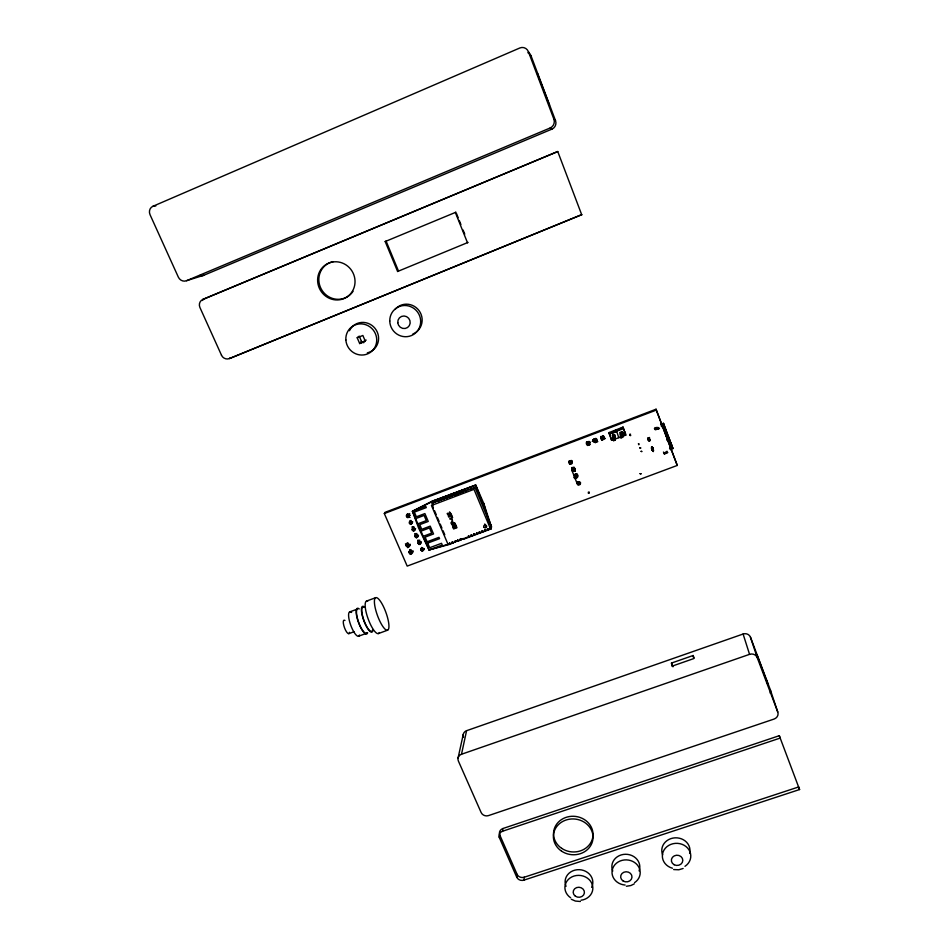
<?xml version="1.0" encoding="UTF-8"?>
<svg xmlns="http://www.w3.org/2000/svg" width="949" height="949" viewBox="0 0 949 949"><rect width="100%" height="100%" fill="white"/><g stroke="black" fill="none" stroke-linecap="round" stroke-linejoin="round"><path stroke-width="1.42" d="M576.446 473.646L574.904 474.88L575.343 477.691L574.904 474.88L576.684 474.203L577.383 475.947L576.767 477.157L576.684 474.203M593.398 441.036L593.505 439.743C594.916 440.538 593.101 441.487 593.505 439.743L594.465 440.633L593.516 439.731M410.834 551.938L410.632 554.394L411.724 551.618L410.822 549.53L409.766 552.769L409.932 549.851L410.834 551.938L411.724 551.618M407.963 545.307L407.762 547.703L408.853 544.975L407.94 542.887L406.848 546.09L407.062 543.219L407.963 545.307L408.853 544.975M524.002 880.114L524.263 877.22L798.714 786.935L799.568 789.544L524.002 880.114A5.54 4.947 8.3 0 1 516.754 877.208L499.388 837.682L499.755 834.942A5.564 5.018 9.3 0 1 502.911 828.56M516.79 877.196L517.086 874.326L499.755 834.942M499.352 837.694A5.575 5.03 9.3 0 1 502.555 831.277L502.899 828.524L779.295 735.689L799.568 789.544M653.375 451.605C651.026 450.478 654.288 447.359 652.046 447.798L651.761 447.228M221.461 355.246A6.216 5.836 49.9 0 0 229.468 358.532L581.808 214.64M421.736 547.395L421.332 549.969L422.163 547.834M575.248 478.794L575.592 476.612M418.853 540.728L418.45 543.267L419.707 540.111M415.97 534.05L415.555 536.553L416.836 533.433M413.088 527.347L412.649 529.827L413.942 526.742M410.193 520.633L409.731 523.077L410.905 520.372M407.299 513.907L406.813 516.315L408.011 513.634M461.499 754.253L466.576 730.694L743.103 634.027A5.777 5.374 -9.4 0 1 750.457 637.17L770.256 689.591L777.765 712.035A5.967 5.457 -8 0 1 774.064 719.057L488.521 815.594A5.694 5.16 10.5 0 1 481.131 812.522L458.391 761.051A5.741 5.255 12.3 0 1 461.499 754.253L749.556 654.347A6.026 5.575 -9 0 1 757.219 657.621L777.765 712.035M458.059 758.037L463.266 734.348M652.449 450.443L652.876 448.462L651.453 447.228L652.449 450.443L652.271 446.908M463.622 539.186L463.824 538.558L460.336 538.902L463.622 539.186L490.835 529.02L491.463 526.897L474.951 487.3L431.997 503.243L433.385 508M449.506 542.947L450.075 544.24L450.312 543.611L429.067 549.957L412.435 511.286L431.973 501.701L459.245 491.345L462.531 491.677L461.973 490.313L475.722 485.01L491.463 526.897L490.835 529.02L490.277 527.691L491.463 526.897L483.67 503.243L475.722 485.01L432.222 501.131L412.435 511.286L418.521 527.81L429.067 549.957L450.075 544.24L455.71 541.594M648.001 438.391L648.641 440.478L649.128 438.675M488.106 530.04L487.549 528.712L488.106 530.04L488.272 529.423M574.501 471.392L573.979 470.562C577.004 470.396 573.255 471.084 574.24 470.313M484.809 529.756L485.378 531.06L485.544 530.444M482.08 530.776L482.65 532.081L482.827 531.464M602.935 435.615L602.188 438.224L601.132 436.303L602.734 439.636L603.611 437.382L603.113 436.077M479.921 533.101L479.364 531.772L479.921 533.101L480.099 532.472M477.205 534.109L476.647 532.792L477.205 534.109L477.383 533.492M595.782 438.331L594.987 440.965L593.979 439.019L595.533 442.364L596.47 440.087L595.96 438.794M474.476 535.129L473.919 533.801L474.476 535.129L474.666 534.512M471.76 536.149L471.202 534.821L471.76 536.149L471.961 535.521M469.043 537.158L468.486 535.829L469.043 537.158L469.245 536.529M466.327 538.178L466.528 537.549M456.006 541.025L458.201 541.215L461.119 539.566M458.201 541.215L457.632 539.886L458.201 541.215L458.414 540.586L456.078 540.811M472.946 486.149L474.251 488.272M452.78 543.231L452.222 541.915L452.78 543.231L453.005 542.603M470.206 487.193L471.511 489.304M467.454 488.225L468.023 489.577L467.655 487.679M464.713 489.269L466.042 491.38M592.686 441.309L592.757 440.217M461.973 490.313L463.302 492.424M459.245 491.345L459.802 492.697L459.458 490.799L462.531 491.677L462.187 489.755M456.505 492.389L457.074 493.729L456.73 491.831L457.845 494.488L455.117 495.532L453.99 492.863L454.334 494.797L453.764 493.421M589.246 492.057L588.392 492.068M451.036 494.465L451.605 495.805L451.273 493.907L452.388 496.564M448.308 495.497L448.877 496.849L448.545 494.939L449.66 497.596M575.236 471.084L574.75 470.17L573.979 470.562L574.536 471.285M445.579 496.541L446.149 497.881L445.816 495.971L446.943 498.628M442.851 497.573L443.42 498.913L443.1 497.003L444.215 499.66M666.969 440.36L668.44 436.979L663.458 423.313L660.848 424.286M440.134 498.605L440.692 499.969L440.372 498.035L441.499 500.692M408.782 515.615L409.861 515.212L407.524 517.632L409.695 513.563M437.406 499.637L437.964 501.001L437.655 499.067L438.782 501.724M434.689 500.669L435.247 502.033L434.939 500.099M431.973 501.701L432.53 503.065L432.222 501.131L433.349 503.777M415.104 536.244L415.425 535.544L415.211 536.683L414.63 535.343M609.246 433.871L623.422 428.687L623.066 427.097L609.139 432.542L611.619 440.312L625.782 435.14L623.066 427.097L616.648 431.154L618.724 437.619M412.827 529.696L412.53 530.301L412.352 529.174M652.497 448.711L652.71 447.643M580.112 482.816L579.519 484.073L579.459 482.08M574.477 470.301L574.157 471.143M592.995 441.107L592.627 440.3M574.738 469.352L573.825 470.289L574.643 469.055L573.943 467.311L572.164 467.987L572.579 470.751L572.164 467.987M384.321 513.551L385.009 512.353L656.067 409.209L677.266 465.437L407.192 566.102L384.321 513.551L656.293 410.098L656.067 409.209M615.284 431.297L616.162 429.909L616.992 430.644M629.828 434.179L630.112 434.915L630.563 434.227M601.725 440.217L603.611 437.382L605.296 438.533M652.438 449.138L653.137 448.142L652.046 447.798M592.674 441.178L592.805 440.395M423.503 549.471L422.032 551.262L424.239 548.581M420.632 542.816L419.15 544.572L421.368 541.938M417.75 536.138L416.255 537.858L418.509 535.283M575.106 471.072L574.75 470.17M414.867 529.447L413.349 531.132L415.626 528.605M411.973 522.745L410.442 524.394L412.744 521.914L410.573 522.863M601.619 439.506L603.611 437.382M656.827 427.299L655.332 429.778L659.46 428.485M655.047 427.513C652.271 430.822 659.946 427.631 657.93 427.43L655.178 428.936C654.241 429.126 660.065 426.409 657.776 429.055M592.828 441.095L592.52 441.249M361.688 341.889L359.244 336.136L357.204 337.749L359.671 343.55L366.184 340.074M669.567 448.64L672.224 446.516L663.458 423.313L660.979 424.606M592.33 441.439L593.125 440.846M638.902 443.693L638.819 444.761L638.392 443.681M634.217 883.91L630.836 885.547L626.411 886.247M397.607 271.473L398.461 270.951L386.113 241.153L385.187 241.544L397.607 271.473L468.059 242.41M229.492 358.568L580.444 215.198M670.445 449.696L672.853 448.604L671.607 444.82M683.126 868.477L678.82 869.77L673.648 869.557M661.37 426.196L663.944 425.045M409.861 515.212L407.679 516.161L410.075 517.466M152.931 206.289L519.85 47.972A6.999 6.619 -85.8 0 1 528.451 51.804L531.25 56.371L555.509 120.618A6.524 6.252 -82.8 0 1 551.962 129.111L203.727 275.305L186.562 280.702A6.477 6.014 56 0 1 178.353 277.155L150.049 214.723A6.607 6.097 59.8 0 1 152.931 206.289L155.826 205.945M574.264 470.443L574.762 470.277M669.662 447.596L672.224 446.516L672.568 447.798L669.923 448.699M186.562 280.702L550.159 127.985A6.833 6.548 -83.1 0 0 553.86 119.088L528.451 51.804M557.751 151.532L202.837 299.433L557.751 151.532L581.773 214.913M385.187 241.544L455.971 212.196L455.354 212.469L467.513 242.814M649.365 439.126L648.701 439.399L649.092 440.68L649.365 439.126L649.757 440.17L649.045 438.094M357.204 337.749L362.862 335.472L365.329 341.272L359.671 343.55M661.583 426.694L664.181 425.65L663.766 424.179L661.156 425.164M615.45 431.641L609.448 434.013L611.619 440.312M621.725 433.729L625.32 432.293L621.702 433.586M590.041 442.317L589.08 441.415L589.566 442.364M594.667 440.775L596.47 440.087M612.508 435.283L614.513 434.523L615.26 436.481L615.332 440.087L613.647 440.68L612.508 435.283L613.647 440.68M621.761 431.771L619.756 432.53L620.99 437.904L622.686 437.299L621.761 431.771L622.686 437.299M412.435 511.286L425.71 506.256L426.279 507.596L414.357 512.104L416.374 516.802L424.891 513.587L428.248 521.44L419.755 524.655L421.759 529.317L430.205 526.137L433.551 533.967L425.116 537.134L429.672 547.739L441.534 543.303L442.27 545.023L429.067 549.957M601.524 439.909L604.762 438.675M587.621 445.496L590.159 444.535M595.308 442.578L597.811 441.629M622.52 433.729L620.516 434.488L620.99 437.904M415.603 518.64L424.108 515.426L426.326 520.621L417.833 523.836M569.72 460.953L569.815 463.8L570.42 462.697M656.684 429.268L659.401 428.248M420.976 531.155L429.47 527.952L431.688 533.124L423.195 536.315M577.644 481.76L578.095 484.607L577.953 481.641M427.109 541.784L438.984 537.336L439.553 538.652L427.679 543.101M622.081 434.808L625.605 433.491M491.001 528.415L448.07 544.477L431.451 505.485L473.99 489.352L490.396 528.664M366.504 601.097L375.685 597.692M349.873 611.856L357.702 608.961A12.954 3.559 70 0 0 359.232 623.825A12.954 3.559 70 0 0 367.18 632.568M348.805 633.671L354.024 631.749M358.568 636.221L366.409 633.339M378.354 633.576L387.56 630.207A17.307 4.496 70 0 0 382.423 604.56A17.307 4.496 70 0 0 375.033 607.028A17.307 4.496 70 0 0 387.56 630.207M656.423 429.411L658.891 428.509M693.114 655.51L693.743 658.594L671.975 666.186L671.477 663.066L693.114 655.51L694.099 658.025M620.385 436.243L622.081 435.674M613.042 439.031L614.738 438.462L614.513 434.523M502.543 831.241L780.078 738.108L779.295 735.689M449.802 512.472C449.506 514.927 446.516 514.856 447.454 513.219A1.637 1.566 21.3 0 0 447.703 513.967L448.545 514.109L449.577 512.021L450.882 513.777L449.885 512.484M664.786 452.946C674.134 450.478 657.657 457.24 667.064 451.249M593.777 441.748L596.245 441.356M580.385 901.491L575.367 901.052L571.322 899.272M573.837 477.644L575.557 477.869M663.766 426.908L671.062 446.006M666.198 435.888L668.44 436.943L672.568 447.798M550.159 127.985L551.962 129.111M652.414 447.465C654.964 449.601 651.595 451.795 651.405 448.26M663.695 452.898L664.644 453.942L663.446 452.056M553.86 119.088L555.509 120.618M593.588 439.956L594.359 440.68M549.53 105.161L537.431 73.678L537.917 74.39M648.203 437.892L649.875 440.609L649.436 437.453M648.333 437.75L649.721 440.134M412.661 529.305L413.017 529.957L412.53 528.854M587.799 443.693L586.85 441.724L588.344 445.093L589.329 442.803L588.819 441.499M221.497 355.223L199.895 307.417A6.311 5.896 53.9 0 1 202.861 299.481M405.448 543.765L406.599 546.351A1.756 1.673 23.5 0 0 409.529 546.268A1.756 1.673 23.5 0 0 407.797 543.824A1.756 1.673 23.5 0 0 406.528 546.422M408.924 551.547L410.075 554.133M649.092 438.841C644.691 437.477 652.236 445.389 648.76 438.106M652.888 448.782C649.318 447.133 655.083 455.046 653.019 448.45L652.758 450.561L653.493 450.372L652.141 446.955M415.176 533.563L416.338 536.221M407.002 514.939L408.165 517.608M409.897 521.606L411.047 524.275M412.198 526.932L413.361 529.601M415.093 533.599L416.243 536.268M417.975 540.266L419.126 542.935M418.058 540.218L419.209 542.887M412.696 529.222L413.017 529.957M412.293 526.873L413.444 529.554M449.518 542.923L450.075 544.24M434.523 510.681L436.243 514.69M437.382 517.371L439.09 521.392M440.229 524.062L441.937 528.083M443.076 530.752L444.784 534.773M460.348 538.878L460.906 540.195M453.492 522.982C453.041 520.527 449.684 522.365 451.629 524.18L454.915 522.946L451.807 523.611L451.57 522.602L452.483 522.211L453.136 523.113M455.271 527.834L454.429 526.837L454.915 527.976M454.927 540.906L455.484 542.223M459.458 490.799L460.573 493.456M490.277 527.691L490.835 529.02M484.82 529.732L485.378 531.06M482.092 530.752L482.65 532.081M456.516 213.572L458.165 217.689M459.269 220.441L460.917 224.557M463.112 230.049L464.761 234.166M574.062 474.559L575.711 478.687M571.808 470.123L577.3 483.931M671.477 663.066L672.96 666.815M616.47 431.807L616.162 429.909L616.648 431.154M647.609 438.343L649.069 440.241L648.891 437.869M668.44 436.979L672.853 448.604M656.293 410.098L677.266 465.437M653.161 450.894L652.378 448.818L653.126 450.739M614.738 438.462L615.332 440.087M623.422 428.687L625.782 435.14M484.785 523.967L486.018 527.347M766.531 680.065L767.966 684.359L757.065 654.988M616.162 429.909L616.672 431.439L609.448 434.013L609.139 432.542M750.457 637.17L757.219 657.621M743.103 634.027L749.556 654.347M483.67 503.243L489.506 524.37M648.547 438.177L648.641 440.478M573.943 467.311L574.003 470.218M524.251 877.196A5.516 4.935 8.3 0 1 517.051 874.337M662.639 854.812A14.105 12.645 0.3 0 1 675.036 837.837A14.105 12.645 0.3 0 1 689.615 853.376M672.461 868.228A14.223 12.728 0.3 0 1 664.134 849.853A14.223 12.728 0.3 0 1 685.973 846.508A14.223 12.728 0.3 0 1 684.988 866.318M612.757 871.087A13.986 12.515 3 0 1 625.569 854.266A13.986 12.515 3 0 1 639.092 870.921M625.142 885.037A14.105 12.598 3 0 1 612.9 867.944A14.105 12.598 3 0 1 634.549 862.463A14.105 12.598 3 0 1 634.561 882.653M566.043 886.319A13.891 12.396 5.4 0 1 579.305 869.675A13.891 12.396 5.4 0 1 591.642 887.362M570.646 897.778A13.998 12.479 5.5 0 1 570.1 877.955A13.998 12.479 5.5 0 1 591.666 883.056A13.998 12.479 5.5 0 1 581.013 900.233M463.575 737.254A5.528 5.077 12.3 0 1 466.576 730.694M770.256 689.591A5.73 5.267 -8.5 0 1 770.22 693.126M395.009 309.504A15.611 15.184 56 0 1 419.114 310.714A15.611 15.184 56 0 1 412.815 334.06M349.446 330.727A15.659 15.101 52 0 1 375.021 328.342A15.659 15.101 52 0 1 367.322 352.874M363.787 342.696A6.228 6.002 52.2 0 1 361.035 341.391M203.727 275.305A6.192 5.777 56.7 0 1 199.8 275.459M527.881 52.741A6.679 6.323 -85.5 0 1 531.25 56.371M231.046 357.631A6.192 5.813 50 0 1 230.026 357.963M202.315 300.489A6.287 5.872 54 0 1 204.569 298.84M353.04 291.307A19.229 18.411 59.4 0 1 322.221 290.643A19.229 18.411 59.4 0 1 333.123 261.651M349.481 632.331A7.177 2.064 70.1 0 1 344.594 628.001A7.177 2.064 70.1 0 1 344.962 620.48M359.517 635A12.942 3.63 70 0 1 350.608 624.845A12.942 3.63 70 0 1 351.604 612.473M367.631 632.746A13.666 3.76 70 0 1 358.319 621.975A13.666 3.76 70 0 1 359.256 608.95M373.064 629.555A13.677 3.701 70 0 1 364.048 621.239A13.677 3.701 70 0 1 364.475 607.028M372.684 629.673A12.954 3.511 70 0 1 364.238 621.168A12.954 3.511 70 0 1 364.131 607.313M379.339 632.544A17.296 4.615 70 0 1 368.271 619.222A17.296 4.615 70 0 1 367.714 601.132M611.986 432.566A1.815 1.768 -11.5 0 1 614.217 431.593M612.235 433.219A1.815 1.779 -11.3 0 1 613.588 432.471M622.544 432.305A1.827 1.779 -13.1 0 1 621.31 433.242M619.46 429.399A1.815 1.779 -13.3 0 1 620.931 428.782M423.705 549.317A1.495 1.423 21.9 0 1 422.341 549.435M421.842 549.115A1.495 1.423 21.9 0 1 421.38 548.036M420.846 542.662A1.495 1.423 22.6 0 1 419.624 542.84M418.972 542.46A1.495 1.423 22.6 0 1 418.912 540.444M418.094 535.912A1.495 1.423 23.4 0 1 416.741 536.173M416.089 535.794A1.495 1.423 23.4 0 1 416.042 533.777M415.211 529.222A1.495 1.423 24.1 0 1 413.859 529.483M413.325 529.21A1.495 1.423 24.1 0 1 413.052 527.193M412.329 522.519A1.495 1.435 24.9 0 1 409.873 521.476M409.541 515.71A1.495 1.435 25.7 0 1 406.967 514.761M603.588 436.03A1.661 1.625 -8.5 0 1 602.9 438.687A1.661 1.625 -8.5 0 1 600.741 436.955M596.541 438.865A1.661 1.625 -6.6 0 1 596.375 441.036A1.661 1.625 -6.6 0 1 594.145 441.095A1.661 1.625 -6.6 0 1 593.872 438.936M589.483 441.712A1.661 1.625 -4.6 0 1 589.187 443.788A1.661 1.625 -4.6 0 1 587.051 443.835A1.661 1.625 -4.6 0 1 586.648 441.783M410.3 544.299A1.756 1.673 23.6 0 1 408.082 545.805A1.756 1.673 23.6 0 1 407.062 543.291M413.171 550.942A1.744 1.661 22.9 0 1 410.953 552.448A1.744 1.661 22.9 0 1 409.944 549.934M580.503 482.483A1.637 1.59 0.2 0 1 578.463 483.776A1.637 1.59 0.2 0 1 577.348 481.677M577.727 474.951A1.637 1.601 0.4 0 1 576.743 476.861A1.637 1.601 0.4 0 1 574.679 476.09A1.637 1.601 0.4 0 1 575.248 474.026M577.039 474.026A1.637 1.601 0.4 0 1 577.419 474.358M575.047 468.379A1.649 1.601 0.6 0 1 573.599 470.063M572.781 469.957A1.649 1.601 0.6 0 1 572.235 467.347M572.033 460.68A1.649 1.601 0.9 0 1 569.886 462.982M569.364 462.566A1.649 1.601 0.9 0 1 569.27 460.692M455.876 525.449C454.737 521.689 452.815 529.803 452.448 525.011A1.625 1.566 19.9 0 0 452.697 525.758C454.002 526.588 454.725 521.286 455.876 525.449M588.356 493.006L589.258 493.112L588.356 492.958M629.851 435.377L630.753 435.532L629.863 435.294M639.768 447.892L640.682 447.999L639.768 447.892M641.109 451.392L642.022 451.546L641.133 451.309M640.089 473.681L641.002 473.8L640.089 473.681M448.284 515.782L449.067 517.241L449.019 515.615L452.08 516.244L451.226 514.239L451.534 515.959L449.423 515.153L448.284 515.782M571.891 462.139L571.239 463.266L571.203 460.395L571.891 462.139M452.554 517.383C446.825 519.02 451.333 520.479 452.554 517.383M452.234 519.684L452.424 521.013L452.234 519.684M456.208 525.995L456.386 527.419L453.836 528.379L452.958 527.3L453.658 528.949L456.932 527.715L456.208 525.995M561.678 848.359A19.775 17.841 5.6 0 0 592.923 836.306A19.775 17.841 5.6 0 0 565.213 817.67A19.775 17.841 5.6 0 0 561.678 848.359M561.559 851.146A19.858 17.901 5.6 0 0 592.935 839.058A19.858 17.901 5.6 0 0 565.106 820.351A19.858 17.901 5.6 0 0 561.559 851.146M674.181 864.741A5.718 5.113 0.4 0 0 682.806 860.375A5.718 5.113 0.4 0 0 674.253 855.879A5.718 5.113 0.4 0 0 674.181 864.741M623.149 880.992A5.67 5.065 3.1 0 0 631.975 877.244A5.67 5.065 3.1 0 0 623.825 872.25A5.67 5.065 3.1 0 0 623.149 880.992M575.367 896.176A5.635 5.018 5.5 0 0 584.382 893.045A5.635 5.018 5.5 0 0 576.648 887.588A5.635 5.018 5.5 0 0 575.367 896.176M389.766 321.011A15.753 15.314 55.7 0 0 413.206 334.689A15.753 15.314 55.7 0 0 412.685 307.642A15.753 15.314 55.7 0 0 389.766 321.011M397.773 322.684A6.346 6.169 55.4 0 0 407.572 327.5A6.346 6.169 55.4 0 0 406.575 316.634A6.346 6.169 55.4 0 0 397.773 322.684M345.863 339.967A15.801 15.22 51.7 0 0 369.896 352.696A15.801 15.22 51.7 0 0 368.07 325.721A15.801 15.22 51.7 0 0 345.863 339.967M317.618 279.753A19.312 18.494 59.3 0 0 345.353 297.939A19.312 18.494 59.3 0 0 345.994 264.901A19.312 18.494 59.3 0 0 317.618 279.753M421.083 550.206A1.495 1.423 21.9 0 0 423.645 550.076A1.495 1.423 21.9 0 0 422.175 548A1.495 1.423 21.9 0 0 421.083 550.206M418.212 543.54A1.495 1.423 22.6 0 0 420.775 543.409A1.495 1.423 22.6 0 0 419.304 541.321A1.495 1.423 22.6 0 0 418.212 543.54M415.318 536.849A1.495 1.423 23.3 0 0 417.892 536.719A1.495 1.423 23.3 0 0 416.409 534.619A1.495 1.423 23.3 0 0 415.318 536.849M412.424 530.135A1.507 1.435 24.1 0 0 414.998 530.017A1.507 1.435 24.1 0 0 413.515 527.917A1.507 1.435 24.1 0 0 412.424 530.135M409.529 523.421A1.507 1.435 24.9 0 0 412.103 523.29A1.507 1.435 24.9 0 0 410.62 521.179A1.507 1.435 24.9 0 0 409.529 523.421M406.623 516.683A1.507 1.435 25.7 0 0 409.197 516.553A1.507 1.435 25.7 0 0 407.714 514.441A1.507 1.435 25.7 0 0 406.623 516.683M601.69 439.589A1.661 1.625 -8.4 0 0 604.086 437.999A1.661 1.625 -8.4 0 0 601.5 436.777A1.661 1.625 -8.4 0 0 601.69 439.589M594.513 442.317A1.661 1.625 -6.5 0 0 596.909 440.727A1.661 1.625 -6.5 0 0 594.311 439.506A1.661 1.625 -6.5 0 0 594.513 442.317M587.36 445.034A1.661 1.625 -4.5 0 0 589.732 443.444A1.661 1.625 -4.5 0 0 587.146 442.222A1.661 1.625 -4.5 0 0 587.36 445.034M409.41 553.089A1.756 1.673 22.8 0 0 412.424 552.935A1.756 1.673 22.8 0 0 410.692 550.491A1.756 1.673 22.8 0 0 409.41 553.089M577.941 484.702A1.649 1.601 0.3 0 0 580.48 483.432A1.649 1.601 0.3 0 0 578.083 481.938A1.649 1.601 0.3 0 0 577.941 484.702M575.201 477.81A1.649 1.601 0.5 0 0 577.739 476.54A1.649 1.601 0.5 0 0 575.343 475.034A1.649 1.601 0.5 0 0 575.201 477.81M572.449 470.894A1.649 1.613 0.7 0 0 574.987 469.625A1.649 1.613 0.7 0 0 572.591 468.118A1.649 1.613 0.7 0 0 572.449 470.894M569.685 463.966A1.649 1.613 1 0 0 572.235 462.697A1.649 1.613 1 0 0 569.827 461.178A1.649 1.613 1 0 0 569.685 463.966M484.002 527.276A1.483 1.423 15.8 0 0 486.54 527.027A1.483 1.423 15.8 0 0 484.998 525.011A1.483 1.423 15.8 0 0 484.002 527.276"/></g></svg>
